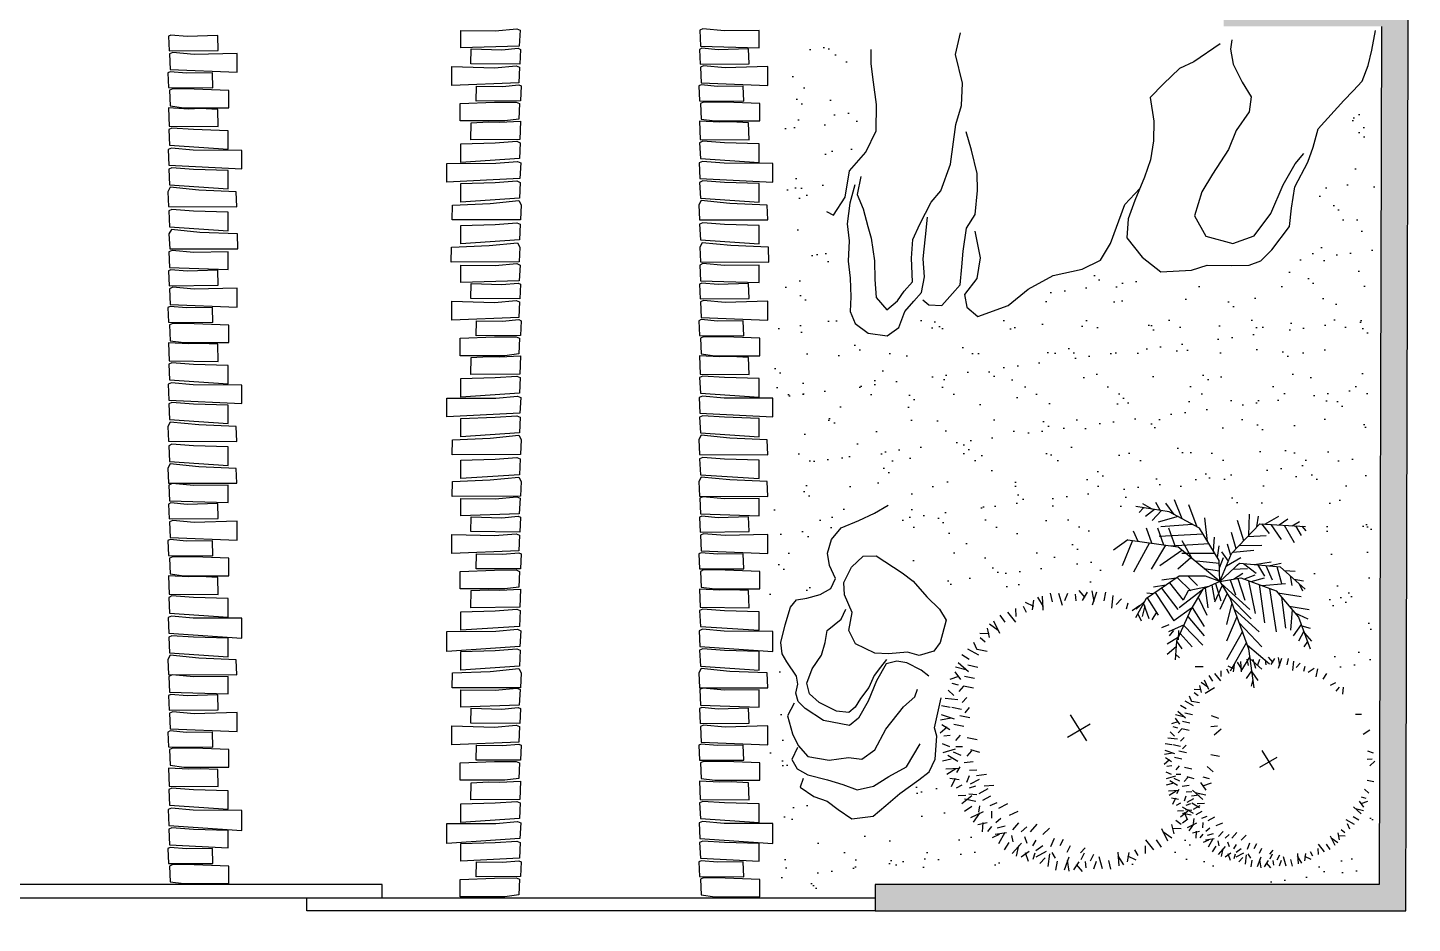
# Model space of a CAD drawing. Extents: x 2414.5 to 2499.6, y 2435.1 to 2467.4.
# Drawn here: x 2441.75 to 2449.57, y 2448.1 to 2453.17 of the extents above; entities that cross this region are included whole.
import ezdxf

# ---------------------------------------------------------------- set-up
doc = ezdxf.new("R2010")
doc.units = 0
doc.header["$LTSCALE"] = 4
doc.header["$MEASUREMENT"] = 0
for name, color, linetype in [('calidad', 251, 'CONTINUOUS'), ('Muros', 2, 'CONTINUOUS'), ('Pisos', 8, 'CONTINUOUS'), ('TREE', 7, 'CONTINUOUS')]:
    doc.layers.add(name, color=color, linetype=linetype)
pattern_1 = [(37.5, (0, 0), (-0.009449004, 0.289023565), [0, -0.228, 0, -0.255, 0, -0.24375]), (7.5, (0, 0), (0.265466506, 0.42332191), [0, -0.123, 0, -0.2055, 0, -0.07875]), (327.5, (-0.1845, 0), (0.46712128, 0.000848858), [0, -0.075, 0, -0.27, 0, -0.3525]), (317.5, (-0.1845, 0), (0.45091899, 0.131651335), [0, -0.0375, 0, -0.177, 0, -0.2025])]

# ---------------------------------------------------------------- blocks, each defined once
blk = doc.blocks.new('ARBOL-4')
at = {"layer": 'TREE', "color": 7, "linetype": 'ByBlock'}
for p, q in [((-0.0726, 0.4412), (-0.0693, 0.4898)), ((-0.0362, 0.4662), (-0.0391, 0.4974)), ((-0.0036, 0.4478), (-0.0103, 0.4922)), ((0.0077, 0.4648), (0.0209, 0.4893)), ((0.0604, 0.4928), (0.0789, 0.4658)), ((-0.2117, 0.4159), (-0.2262, 0.4437)), ((-0.1745, 0.4114), (-0.1976, 0.4499)), ((-0.1705, 0.4314), (-0.1677, 0.4592)), ((-0.132, 0.4408), (-0.1404, 0.4623)), ((-0.1326, 0.4775), (-0.1052, 0.4596)), ((-0.1019, 0.4799), (-0.1118, 0.4473)), ((-0.0872, 0.4889), (-0.0712, 0.4539)), ((0.0469, 0.4586), (0.0473, 0.4818)), ((0.0897, 0.4833), (0.068, 0.457)), ((0.1019, 0.4363), (0.1236, 0.48)), ((0.1066, 0.486), (0.1081, 0.4475)), ((0.1451, 0.4455), (0.1544, 0.4754)), ((0.1681, 0.416), (0.179, 0.4595)), ((0.1851, 0.4274), (0.2067, 0.445)), ((-0.2775, 0.4035), (-0.2742, 0.3696)), ((-0.2674, 0.4174), (-0.2392, 0.3912)), ((-0.2357, 0.3789), (-0.2512, 0.4251)), ((0.1804, 0.4007), (0.2025, 0.4149)), ((0.2071, 0.3807), (0.2292, 0.3949)), ((0.219, 0.4067), (0.2282, 0.4279)), ((0.2679, 0.4131), (0.2379, 0.3971)), ((0.2446, 0.4331), (0.2512, 0.4011)), ((0.2612, 0.365), (0.298, 0.3971)), ((0.2846, 0.4091), (0.2713, 0.373)), ((-0.3224, 0.3324), (-0.3304, 0.3591)), ((-0.2904, 0.3558), (-0.3064, 0.3725)), ((-0.305, 0.3896), (-0.2728, 0.3835)), ((0.1945, 0.365), (0.2178, 0.373)), ((0.2372, 0.3326), (0.2593, 0.3468)), ((0.3046, 0.357), (0.3247, 0.381)), ((0.3053, 0.321), (0.3049, 0.3444)), ((0.3147, 0.3209), (0.3414, 0.357)), ((-0.3545, 0.3024), (-0.3785, 0.3224)), ((0.2472, 0.3005), (0.2693, 0.3148)), ((0.2733, 0.2816), (0.2987, 0.3016)), ((0.321, 0.3081), (0.3622, 0.3074)), ((0.3347, 0.3249), (0.3614, 0.3329)), ((0.3581, 0.2929), (0.3748, 0.3089)), ((0.3918, 0.3075), (0.3857, 0.2753)), ((-0.4306, 0.2423), (-0.3986, 0.249)), ((0.2688, 0.2418), (0.3013, 0.25)), ((0.3213, 0.2847), (0.3505, 0.2872)), ((0.3321, 0.2554), (0.3526, 0.2667)), ((0.3602, 0.2238), (0.3649, 0.248)), ((0.4057, 0.28), (0.3718, 0.2767)), ((0.3812, 0.2382), (0.4274, 0.2537)), ((0.4196, 0.2699), (0.3935, 0.2417)), ((-0.4249, 0.1828), (-0.4425, 0.2045)), ((-0.4042, 0.2167), (-0.4254, 0.226)), ((0.3003, 0.2082), (0.3345, 0.2193)), ((0.3365, 0.1984), (0.3621, 0.2042)), ((0.398, 0.1978), (0.4056, 0.2198)), ((0.4137, 0.177), (0.4521, 0.2001)), ((0.4182, 0.2141), (0.4459, 0.2287)), ((0.3545, 0.1717), (0.3852, 0.1818)), ((0.4007, 0.1582), (0.429, 0.1505)), ((0.4083, 0.1803), (0.4469, 0.1655)), ((0.4337, 0.173), (0.4614, 0.1702)), ((-0.4835, 0.1044), (-0.445, 0.1058)), ((0.3367, 0.1358), (0.37, 0.1324)), ((0.4008, 0.1269), (0.4239, 0.1306)), ((0.4164, 0.0876), (0.4291, 0.1088)), ((0.443, 0.1345), (0.4646, 0.1429)), ((0.4822, 0.1044), (0.4496, 0.1143)), ((0.4798, 0.1351), (0.4619, 0.1077)), ((0.3548, 0.0935), (0.3907, 0.0922)), ((0.3854, 0.0719), (0.4115, 0.0686)), ((0.443, 0.0502), (0.4577, 0.0684)), ((0.4434, 0.0751), (0.4921, 0.0718)), ((0.4911, 0.0897), (0.4562, 0.0737)), ((-0.4623, 0.0054), (-0.4868, 0.0186)), ((0.0008, 0.0405), (0.0042, -0.0677)), ((0.3642, 0.013), (0.3944, -0.0016)), ((0.3882, 0.0133), (0.4241, 0.0121)), ((0.3932, 0.0406), (0.4256, 0.0396)), ((0.432, 0.0121), (0.4559, -0.0048)), ((0.4467, 0.0303), (0.4779, 0.0032)), ((0.45, 0.0061), (0.4944, 0.0128)), ((0.4685, 0.0387), (0.4996, 0.0416)), ((-0.0392, -0.0036), (0.0542, -0.0036)), ((0.3667, -0.033), (0.4, -0.0464)), ((0.3982, -0.0307), (0.4341, -0.032)), ((0.4214, -0.0173), (0.4444, -0.0218)), ((0.4226, -0.0595), (0.4418, -0.044)), ((0.4609, -0.0444), (0.484, -0.0449)), ((0.467, -0.0052), (0.4916, -0.0184)), ((0.3848, -0.0958), (0.4148, -0.1078)), ((0.3881, -0.0637), (0.4115, -0.0757)), ((0.4349, -0.1038), (0.4549, -0.0918)), ((0.4855, -0.0872), (0.4592, -0.0656)), ((0.4951, -0.0579), (0.468, -0.0764)), ((-0.475, -0.1348), (-0.4571, -0.1074)), ((-0.4383, -0.1342), (-0.4598, -0.1427)), ((0.3481, -0.1118), (0.3714, -0.1358)), ((0.3714, -0.1318), (0.3948, -0.1238)), ((0.4115, -0.1358), (0.4282, -0.1599)), ((0.4315, -0.1238), (0.4516, -0.1599)), ((0.4385, -0.0994), (0.4822, -0.1211)), ((0.4478, -0.1426), (0.4776, -0.1519)), ((0.4882, -0.1041), (0.4498, -0.1056)), ((-0.4289, -0.1728), (-0.4567, -0.17)), ((0.3347, -0.1559), (0.3614, -0.1799)), ((0.3781, -0.2), (0.4015, -0.1919)), ((0.3915, -0.1599), (0.4115, -0.1719)), ((0.4183, -0.1656), (0.4618, -0.1765)), ((0.4296, -0.1826), (0.4473, -0.2042)), ((-0.4135, -0.2139), (-0.4412, -0.2285)), ((-0.4149, -0.2697), (-0.3887, -0.2415)), ((0.318, -0.236), (0.3447, -0.2601)), ((0.3514, -0.22), (0.3781, -0.244)), ((0.4153, -0.2654), (0.3993, -0.2354)), ((0.4354, -0.2421), (0.4033, -0.2487)), ((0.409, -0.2165), (0.4302, -0.2258)), ((-0.401, -0.2798), (-0.3671, -0.2765)), ((-0.3533, -0.2926), (-0.37, -0.3087)), ((0.3013, -0.2681), (0.3247, -0.2601)), ((0.328, -0.2761), (0.3547, -0.3001)), ((0.3673, -0.2587), (0.3993, -0.2955)), ((0.4113, -0.2821), (0.3753, -0.2688)), ((-0.3299, -0.3247), (-0.3567, -0.3327)), ((-0.3099, -0.3207), (-0.3366, -0.3567)), ((0.2546, -0.3202), (0.2813, -0.3442)), ((0.2813, -0.3442), (0.3046, -0.3362)), ((0.2913, -0.3041), (0.3147, -0.2961)), ((0.3232, -0.3122), (0.3592, -0.3389)), ((0.3272, -0.3322), (0.3352, -0.3589)), ((0.3592, -0.3022), (0.3833, -0.3222)), ((-0.2999, -0.3567), (-0.3199, -0.3808)), ((-0.2565, -0.3648), (-0.2932, -0.3968)), ((-0.2799, -0.4088), (-0.2665, -0.3728)), ((0.2045, -0.3763), (0.2312, -0.4003)), ((0.2345, -0.3482), (0.2612, -0.3722)), ((0.2404, -0.3787), (0.256, -0.4249)), ((0.2722, -0.4171), (0.244, -0.391)), ((0.3097, -0.3893), (0.2776, -0.3832)), ((0.2823, -0.4032), (0.279, -0.3694)), ((0.2951, -0.3556), (0.3112, -0.3723)), ((-0.2632, -0.4128), (-0.2331, -0.3968)), ((-0.2398, -0.4329), (-0.2465, -0.4008)), ((-0.2142, -0.4065), (-0.2235, -0.4277)), ((-0.1803, -0.4271), (-0.202, -0.4448)), ((-0.1634, -0.4158), (-0.1742, -0.4593)), ((-0.0972, -0.4361), (-0.1188, -0.4797)), ((0.1477, -0.4083), (0.1744, -0.4323)), ((0.1753, -0.4312), (0.1725, -0.4589)), ((0.1793, -0.4112), (0.2024, -0.4496)), ((0.2164, -0.4157), (0.2309, -0.4434)), ((-0.1403, -0.4453), (-0.1496, -0.4751)), ((-0.1019, -0.4857), (-0.1033, -0.4473)), ((-0.0849, -0.483), (-0.0633, -0.4567)), ((-0.0557, -0.4926), (-0.0741, -0.4655)), ((-0.0421, -0.4584), (-0.0426, -0.4815)), ((-0.0029, -0.4645), (-0.0162, -0.4891)), ((0.0084, -0.4475), (0.015, -0.4919)), ((0.041, -0.466), (0.0438, -0.4971)), ((0.0773, -0.4409), (0.074, -0.4896)), ((0.092, -0.4886), (0.0759, -0.4537)), ((0.1066, -0.4797), (0.1165, -0.4471)), ((0.1373, -0.4773), (0.1099, -0.4594)), ((0.1367, -0.4405), (0.1452, -0.4621))]:
    blk.add_line(p, q, dxfattribs=at)
blk = doc.blocks.new('ARBOL-8')
at = {"layer": 'TREE', "color": 7}
for points in [[(-0.2982, 0.3739), (-0.4871, 0.4035)], [(-0.4434, 0.3966), (-0.4692, 0.3693)], [(-0.3944, 0.389), (-0.4473, 0.4192)], [(-0.3504, 0.3822), (-0.3735, 0.4267)], [(-0.2709, 0.359), (-0.3188, 0.4226)], [(-0.2265, 0.3344), (-0.2686, 0.4406)], [(-0.1408, 0.2871), (-0.1876, 0.4118)], [(-0.3828, 0.3871), (-0.4324, 0.3465)], [(-0.3417, 0.3809), (-0.3954, 0.3237)], [(-0.2491, 0.347), (-0.3614, 0.3156)], [(-0.1283, 0.2801), (-0.2982, 0.3739)], [(-0.0822, 0.2057), (-0.0974, 0.3393)], [(0.1221, 0.2092), (0.0869, 0.3241)], [(0.1505, 0.2393), (0.1554, 0.3606)], [(0.1971, 0.2886), (0.205, 0.3484)], [(0.2413, 0.304), (0.3206, 0.3484)], [(0.3228, 0.2992), (0.3721, 0.333)], [(0.3956, 0.2948), (0.4384, 0.3178)], [(-0.4746, 0.206), (-0.5014, 0.2635)], [(-0.3961, 0.1951), (-0.4262, 0.2812)], [(-0.3301, 0.1856), (-0.3636, 0.2812)], [(-0.1072, 0.246), (-0.3555, 0.2336)], [(-0.1689, 0.3024), (-0.3452, 0.2886)], [(-0.2641, 0.1762), (-0.3012, 0.2812)], [(-0.0159, 0.0987), (-0.1283, 0.2801)], [(0.0796, 0.1643), (0.0525, 0.2569)], [(0.0541, 0.1369), (0.2134, 0.3057)], [(0.1451, 0.2333), (0.2499, 0.2385)], [(0.2134, 0.3057), (0.4707, 0.2905)], [(0.2218, 0.3051), (0.267, 0.2507)], [(0.2757, 0.3019), (0.3334, 0.2174)], [(0.3507, 0.2975), (0.4065, 0.1989)], [(0.4149, 0.2937), (0.4471, 0.2385)], [(0.4514, 0.2916), (0.4728, 0.2661)], [(-0.5327, 0.2145), (-0.6143, 0.1564)], [(-0.5066, 0.2106), (-0.5641, 0.0676)], [(-0.5327, 0.2145), (-0.251, 0.1744)], [(-0.411, 0.1972), (-0.5014, 0.0317)], [(-0.3201, 0.1841), (-0.4013, 0.0497)], [(-0.0738, 0.1924), (-0.2905, 0.1789)], [(-0.0128, -0.0215), (-0.251, 0.1744)], [(-0.167, 0.1053), (-0.2258, 0.21)], [(-0.0484, 0.1527), (-0.0427, 0.2296)], [(-0.026, 0.115), (-0.0157, 0.1813)], [(0.0495, 0.1263), (0.0308, 0.1895)], [(0.098, 0.1835), (0.2242, 0.1838)], [(-0.2279, 0.1552), (-0.3511, 0.0676)], [(-0.1765, 0.1132), (-0.251, 0.0497)], [(-0.0403, 0.1382), (-0.2284, 0.1385)], [(-0.0155, 0.0814), (-0.1444, 0.0952)], [(-0.0128, -0.0215), (-0.0159, 0.0987)], [(-0.0148, 0.0565), (0.0075, 0.1147)], [(-0.0128, -0.0215), (0.0541, 0.1369)], [(-0.0128, -0.0215), (0.0983, 0.0838)], [(0.0362, 0.0952), (-0.002, 0.1475)], [(0.0249, 0.0678), (0.1064, 0.1147)], [(0.062, 0.1453), (0.1792, 0.1564)], [(0.086, 0.0721), (0.0983, 0.0838)], [(0.0983, 0.0838), (0.3282, 0.0627)], [(0.121, 0.0818), (0.193, 0.0256)], [(0.1829, 0.076), (0.2772, 0.091)], [(0.2616, 0.0688), (0.3341, 0.0827)], [(-0.2427, 0.01), (-0.4279, -0.1164)], [(-0.2533, 0.0028), (-0.1759, -0.0743)], [(-0.0943, 0.01), (-0.2427, 0.01)], [(-0.1908, 0.01), (-0.1388, -0.0426)], [(-0.0144, 0.0386), (-0.1029, 0.0508)], [(-0.0128, -0.0215), (-0.0943, 0.01)], [(0.0614, 0.0489), (0.1427, 0.0535)], [(0.0641, -0.0079), (0.1166, 0.0256)], [(0.1237, -0.0071), (0.1865, 0.0163)], [(0.1994, 0.0746), (0.2389, 0.0101)], [(0.248, 0.0701), (0.2837, -0.0111)], [(0.31, 0.0643), (0.3355, -0.0322)], [(0.3282, 0.0627), (0.4689, -0.0637)], [(0.3523, 0.0411), (0.4133, 0.038)], [(0.3854, 0.0114), (0.3948, -0.0426)], [(-0.3188, -0.0419), (-0.3876, -0.0523)], [(-0.3426, -0.0583), (-0.2501, -0.1796)], [(-0.26, -0.0017), (-0.3402, -0.0138)], [(-0.2974, -0.0273), (-0.2204, -0.127)], [(-0.1125, -0.0696), (-0.2427, -0.1692)], [(-0.1908, -0.0743), (-0.2204, -0.127)], [(-0.0758, -0.0491), (-0.1908, -0.0743)], [(-0.1093, -0.0637), (-0.1759, -0.1796)], [(-0.0128, -0.0215), (-0.1093, -0.0637)], [(-0.0952, -0.0575), (-0.0796, -0.1692)], [(-0.0576, -0.0412), (-0.0425, -0.127)], [(0.0012, -0.0442), (-0.0425, -0.1375)], [(-0.0367, -0.032), (-0.0078, -0.1295)], [(-0.0128, -0.0215), (0.1057, -0.0005)], [(-0.0128, -0.0215), (0.0464, -0.1164)], [(-0.0058, -0.0329), (0.1577, -0.1796)], [(0.0464, -0.0111), (0.0761, -0.0953)], [(0.0886, -0.0035), (0.128, -0.127)], [(0.1057, -0.0005), (0.3058, -0.0743)], [(0.1492, -0.0165), (0.1872, -0.2007)], [(0.1651, -0.0215), (0.2392, -0.0005)], [(0.209, -0.0385), (0.2392, -0.2534)], [(0.2237, -0.044), (0.3577, -0.0322)], [(0.2682, -0.0604), (0.3058, -0.3061)], [(0.3058, -0.0743), (0.4318, -0.2219)], [(0.4072, -0.0082), (0.4592, -0.0178)], [(0.4347, -0.0331), (0.4542, -0.0743)], [(-0.4286, -0.1169), (-0.4889, -0.2253)], [(-0.4394, -0.136), (-0.4857, -0.1773)], [(-0.4445, -0.1452), (-0.4146, -0.2302)], [(-0.3894, -0.0901), (-0.4249, -0.086)], [(-0.4229, -0.1128), (-0.3613, -0.2113)], [(-0.3782, -0.0824), (-0.2724, -0.243)], [(-0.135, -0.1087), (-0.087, -0.2113)], [(0.0295, -0.0894), (-0.0128, -0.1796)], [(0.0556, -0.1414), (0.0241, -0.264)], [(0.0387, -0.104), (0.1651, -0.2323)], [(0.0464, -0.1164), (0.1501, -0.401)], [(0.3152, -0.0851), (0.4468, -0.106)], [(0.3359, -0.1096), (0.3577, -0.2851)], [(-0.4765, -0.2028), (-0.4576, -0.243)], [(-0.1725, -0.1719), (-0.2724, -0.243)], [(-0.1759, -0.1796), (-0.2574, -0.3589)], [(-0.1935, -0.2185), (-0.1019, -0.3272)], [(-0.1692, -0.1681), (-0.1019, -0.2745)], [(0.0842, -0.2201), (0.0241, -0.3589)], [(0.0682, -0.1762), (0.2095, -0.3061)], [(0.3787, -0.1596), (0.4913, -0.1796)], [(0.3957, -0.1792), (0.3874, -0.2955)], [(0.4117, -0.1981), (0.4837, -0.2323)], [(0.4318, -0.2219), (0.4986, -0.401)], [(-0.2148, -0.2647), (-0.3019, -0.3061)], [(-0.2171, -0.2703), (-0.1093, -0.38)], [(0.1147, -0.3034), (0.0241, -0.4642)], [(0.0967, -0.2545), (0.2243, -0.3904)], [(0.4473, -0.2631), (0.4021, -0.3272)], [(0.4617, -0.3022), (0.4318, -0.3589)], [(0.4504, -0.2714), (0.4986, -0.2851)], [(-0.2466, -0.3351), (-0.3098, -0.3744)], [(-0.2598, -0.3902), (-0.3095, -0.4325)], [(-0.2574, -0.3589), (-0.265, -0.4642)], [(-0.2574, -0.3589), (-0.2279, -0.401)], [(-0.2373, -0.3144), (-0.1685, -0.3904)], [(0.1373, -0.3657), (0.0464, -0.5274)], [(0.1427, -0.38), (0.2688, -0.4853)], [(0.4832, -0.3596), (0.4616, -0.3904)], [(0.4659, -0.3132), (0.506, -0.3589)], [(-0.2627, -0.432), (-0.2407, -0.4514)], [(0.1562, -0.4455), (0.1057, -0.5274)], [(0.1501, -0.401), (0.1798, -0.6223)], [(0.1579, -0.4579), (0.2243, -0.5169)], [(0.1669, -0.5249), (0.1354, -0.5697)], [(0.1676, -0.5312), (0.2021, -0.5801)], [(0.1735, -0.5753), (0.1651, -0.6118)]]:
    blk.add_lwpolyline(points, dxfattribs=at)

msp = doc.modelspace()

# ---------------------------------------------------------------- hatches: boundary and pattern name
at = {"layer": 'calidad'}
msp.add_hatch(color=256, dxfattribs=at).paths.add_polyline_path([(2436.6109, 2457.6272), (2438.6907, 2458.5723), (2445.6331, 2459.9148), (2447.4609, 2459.9605), (2447.4609, 2458.2497), (2446.4609, 2458.2497), (2446.4609, 2457.0747), (2446.6109, 2457.0747), (2446.6109, 2458.0997), (2448.3859, 2458.0997), (2448.3859, 2457.1747), (2448.5359, 2457.1747), (2448.5359, 2458.2497), (2447.6109, 2458.2497), (2447.6109, 2459.9642), (2449.4151, 2460.0093), (2449.3969, 2453.3247), (2448.5039, 2453.3247), (2448.5039, 2453.1747), (2449.3965, 2453.1747), (2449.3834, 2448.3247), (2446.5357, 2448.3246), (2446.5357, 2448.1746), (2449.5329, 2448.1747), (2449.5655, 2460.1632), (2445.6169, 2460.0644), (2438.6448, 2458.7162), (2433.4609, 2456.3604), (2433.4609, 2456.0397), (2433.6109, 2456.0397), (2433.6109, 2456.2638), (2436.4609, 2457.559), (2436.4609, 2453.1747), (2438.5359, 2453.1747), (2438.5359, 2453.5747), (2436.6109, 2453.5747)])
at = {"layer": 'TREE'}
h = msp.add_hatch(dxfattribs=at)
h.set_pattern_fill('AR-SAND', color=256, scale=0.15, style=0)
h.set_pattern_definition(pattern_1)
h.paths.add_polyline_path([(2449.3407, 2452.787), (2449.2164, 2452.7383), (2449.1677, 2452.6519), (2449.1245, 2452.5817), (2449.0704, 2452.4844), (2449.0542, 2452.3547), (2449.038, 2452.2034), (2448.9839, 2452.0035), (2448.9191, 2451.8792), (2448.811, 2451.8144), (2448.7083, 2451.7711), (2448.492, 2451.7441), (2448.3137, 2451.7387), (2448.2055, 2451.7279), (2448.0542, 2451.7603), (2448.011, 2451.7927), (2447.9461, 2451.8306), (2447.8434, 2451.8414), (2447.8272, 2451.7927), (2447.7515, 2451.7657), (2447.638, 2451.7333), (2447.6164, 2451.7225), (2447.5191, 2451.6955), (2447.4001, 2451.6523), (2447.3515, 2451.5982), (2447.2434, 2451.5442), (2447.1136, 2451.5064), (2447.0434, 2451.555), (2446.9569, 2451.5604), (2446.9191, 2451.5604), (2446.8596, 2451.555), (2446.7677, 2451.528), (2446.7353, 2451.4902), (2446.719, 2451.4685), (2446.692, 2451.4361), (2446.5623, 2451.3875), (2446.3785, 2451.4361), (2446.319, 2451.501), (2446.319, 2451.6577), (2446.3299, 2451.8036), (2446.3082, 2451.8684), (2446.2434, 2451.9819), (2446.2217, 2452.0251), (2446.2163, 2452.0899), (2446.2488, 2452.1764), (2446.292, 2452.2304), (2446.3245, 2452.2845), (2446.3623, 2452.425), (2446.438, 2452.5222), (2446.4542, 2452.5871), (2446.4596, 2452.7005), (2446.4596, 2452.814), (2446.438, 2452.9869), (2446.319, 2453.095), (2446.1407, 2453.1058), (2446.0488, 2453.0896), (2446.0001, 2453.0409), (2445.9839, 2452.868), (2445.9839, 2452.7221), (2445.9785, 2452.5654), (2446.0109, 2452.4412), (2446.0055, 2452.3547), (2445.9677, 2452.2574), (2445.9677, 2452.1602), (2445.9839, 2452.1061), (2445.9839, 2452.0089), (2445.9839, 2451.9494), (2445.9785, 2451.8522), (2445.9731, 2451.7927), (2445.9461, 2451.7225), (2445.9569, 2451.6847), (2445.9839, 2451.528), (2445.9839, 2451.4793), (2445.9569, 2451.3983), (2445.9569, 2451.247), (2445.9515, 2451.1335), (2446.0272, 2450.966), (2446.0001, 2450.8525), (2446.0001, 2450.7013), (2446.0163, 2450.5986), (2446.0001, 2450.5175), (2445.9785, 2450.4851), (2445.9461, 2450.4257), (2445.9623, 2450.3608), (2445.9839, 2450.2582), (2445.9839, 2450.1717), (2445.9623, 2450.1015), (2445.9569, 2450.042), (2445.9407, 2449.988), (2445.9407, 2449.9664), (2445.9623, 2449.9394), (2446.0109, 2449.961), (2446.0326, 2449.961), (2446.1244, 2449.9664), (2446.1569, 2449.9772), (2446.1839, 2449.9934), (2446.2163, 2450.0204), (2446.2272, 2450.0528), (2446.2272, 2450.1447), (2446.2272, 2450.2474), (2446.2488, 2450.3014), (2446.3028, 2450.3554), (2446.3623, 2450.3824), (2446.4217, 2450.4311), (2446.4542, 2450.4419), (2446.5407, 2450.4905), (2446.638, 2450.4959), (2446.6596, 2450.4905), (2446.6866, 2450.4473), (2446.6866, 2450.3987), (2446.6812, 2450.296), (2446.7028, 2450.2257), (2446.719, 2450.1825), (2446.7515, 2450.1393), (2446.8109, 2450.0745), (2446.8488, 2450.0528), (2446.8812, 2450.0258), (2446.9677, 2449.9988), (2447.0866, 2449.988), (2447.1191, 2449.988), (2447.2164, 2449.9826), (2447.3353, 2449.9934), (2447.4055, 2449.9934), (2447.4326, 2450.0258), (2447.5839, 2450.0258), (2447.665, 2450.0258), (2447.7569, 2450.0258), (2447.8704, 2450.0636), (2447.8704, 2450.0961), (2447.8488, 2450.1501), (2447.8596, 2450.2366), (2447.9082, 2450.35), (2447.9299, 2450.3824), (2447.9623, 2450.4905), (2447.9947, 2450.5067), (2448.0758, 2450.5337), (2448.1461, 2450.5337), (2448.2272, 2450.5337), (2448.3137, 2450.5337), (2448.3623, 2450.5013), (2448.3947, 2450.4851), (2448.4218, 2450.4635), (2448.4866, 2450.4257), (2448.6272, 2450.4203), (2448.692, 2450.4419), (2448.9137, 2450.4473), (2449.0272, 2450.4149), (2449.038, 2450.3554), (2449.0218, 2450.296), (2448.9893, 2450.2257), (2448.9731, 2450.1933), (2449.011, 2450.0312), (2449.0218, 2449.961), (2449.038, 2449.9015), (2449.0488, 2449.8151), (2449.0488, 2449.7448), (2449.0488, 2449.707), (2449.0488, 2449.6368), (2449.0758, 2449.5989), (2449.1353, 2449.5341), (2449.1569, 2449.5071), (2449.1839, 2449.4747), (2449.2596, 2449.4368), (2449.3029, 2449.4152), (2449.3299, 2449.4422), (2449.3569, 2449.5395), (2449.3623, 2449.6152), (2449.3623, 2449.7773), (2449.3407, 2449.9069), (2449.3407, 2450.0312), (2449.3407, 2450.1501), (2449.3407, 2450.2149), (2449.3569, 2450.2474), (2449.3623, 2450.3014), (2449.3353, 2450.4743), (2449.3191, 2450.5824), (2449.3191, 2450.7175), (2449.3353, 2450.8471), (2449.3407, 2450.9066), (2449.3461, 2451.0255), (2449.3461, 2451.1011), (2449.3191, 2451.2578), (2449.3407, 2451.3605), (2449.3515, 2451.5118), (2449.3515, 2451.609), (2449.3515, 2451.6198), (2449.3623, 2451.7819), (2449.3623, 2451.9116), (2449.3515, 2451.9927), (2449.3569, 2452.1116), (2449.3677, 2452.2142), (2449.3407, 2452.4466)])
h = msp.add_hatch(dxfattribs=at)
h.set_pattern_fill('AR-SAND', color=256, scale=0.15, style=0)
h.set_pattern_definition(pattern_1)
h.paths.add_polyline_path([(2446.8776, 2448.922), (2446.8276, 2448.9087), (2446.7541, 2448.8786), (2446.7274, 2448.8186), (2446.6941, 2448.7785), (2446.6306, 2448.7018), (2446.5606, 2448.6818), (2446.4905, 2448.6784), (2446.3403, 2448.6784), (2446.2935, 2448.7085), (2446.2268, 2448.7785), (2446.1567, 2448.7985), (2446.0832, 2448.8152), (2446.0766, 2448.8653), (2446.0699, 2448.9087), (2446.0565, 2448.9787), (2446.0398, 2449.0922), (2446.0332, 2449.219), (2446.0165, 2449.289), (2446.0232, 2449.3591), (2446.0265, 2449.3958), (2446.0332, 2449.4825), (2445.9998, 2449.5426), (2445.9731, 2449.5426), (2445.9698, 2449.4926), (2445.9497, 2449.4091), (2445.9297, 2449.3758), (2445.9164, 2449.3457), (2445.9564, 2449.2223), (2445.9597, 2449.1789), (2445.9497, 2449.0988), (2445.9297, 2449.0688), (2445.9264, 2449.0421), (2445.923, 2448.9887), (2445.923, 2448.882), (2445.9197, 2448.8352), (2445.933, 2448.7185), (2446.0065, 2448.6317), (2445.9998, 2448.5383), (2445.9864, 2448.4716), (2445.9864, 2448.4148), (2445.9864, 2448.3448), (2445.9864, 2448.3247), (2445.9998, 2448.3081), (2446.0699, 2448.2981), (2446.1734, 2448.2981), (2446.2268, 2448.3014), (2446.3035, 2448.3081), (2446.3569, 2448.3147), (2446.4204, 2448.3181), (2446.4704, 2448.3281), (2446.5739, 2448.3648), (2446.654, 2448.3748), (2446.7141, 2448.3681), (2446.8209, 2448.3648), (2447.0679, 2448.3648), (2447.138, 2448.3615), (2447.3817, 2448.3448), (2447.4885, 2448.3548), (2447.4451, 2448.3948), (2447.3383, 2448.4349), (2447.2014, 2448.4849), (2447.108, 2448.5616), (2447.0278, 2448.6484), (2446.9845, 2448.6851), (2446.9244, 2448.7385), (2446.9144, 2448.8152), (2446.9043, 2448.8486), (2446.901, 2448.8619)])
h = msp.add_hatch(dxfattribs=at)
h.set_pattern_fill('AR-SAND', color=256, scale=0.15, style=0)
h.set_pattern_definition(pattern_1)
h.paths.add_polyline_path([(2449.3552, 2448.7451), (2449.3185, 2448.7151), (2449.2851, 2448.6617), (2449.2651, 2448.5916), (2449.2351, 2448.5449), (2449.165, 2448.4915), (2449.1082, 2448.4548), (2449.0181, 2448.4415), (2448.9947, 2448.4415), (2448.938, 2448.4281), (2448.8646, 2448.3981), (2448.7945, 2448.3914), (2448.7444, 2448.3948), (2448.6776, 2448.4014), (2448.6209, 2448.4048), (2448.5308, 2448.4348), (2448.3939, 2448.4982), (2448.2904, 2448.5849), (2448.2571, 2448.5883), (2448.2204, 2448.5649), (2448.1636, 2448.5149), (2448.1135, 2448.4915), (2448.0468, 2448.4715), (2448.0201, 2448.4548), (2447.96, 2448.4281), (2447.9166, 2448.3914), (2447.8198, 2448.3681), (2447.7964, 2448.3514), (2447.8966, 2448.3347), (2447.9734, 2448.3514), (2448.0401, 2448.3514), (2448.1503, 2448.358), (2448.2738, 2448.3614), (2448.4106, 2448.3647), (2448.6042, 2448.3514), (2448.7511, 2448.338), (2448.8278, 2448.338), (2448.948, 2448.3414), (2449.0415, 2448.3414), (2449.1416, 2448.3414), (2449.2684, 2448.3447), (2449.3051, 2448.3447), (2449.3552, 2448.3447), (2449.3586, 2448.3981), (2449.3519, 2448.4581), (2449.3452, 2448.5349)])

# ---------------------------------------------------------------- linework, layer by layer
at = {"layer": 'Muros'}
msp.add_lwpolyline([(2449.3965, 2453.1747), (2449.3834, 2448.3247), (2446.5357, 2448.3246), (2446.5357, 2448.1746), (2449.5329, 2448.1747), (2449.5655, 2460.1632)], dxfattribs=at)
at = {"layer": 'Muros', "color": 7}
for points in [[(2440.5357, 2448.2494), (2443.749, 2448.2493), (2443.749, 2448.3242), (2440.5357, 2448.3244)], [(2446.5357, 2448.1746), (2443.3224, 2448.1745), (2443.3224, 2448.2494), (2446.5357, 2448.2496)]]:
    msp.add_lwpolyline(points, dxfattribs=at)
at = {"layer": 'Pisos', "color": 7}
for points in [[(2444.1928, 2453.0535), (2444.1928, 2453.1525), (2444.3876, 2453.1499), (2444.5101, 2453.1611), (2444.5282, 2453.1531), (2444.5239, 2453.0641)], [(2445.8792, 2453.0535), (2445.8792, 2453.1525), (2445.6844, 2453.1499), (2445.562, 2453.1611), (2445.5438, 2453.1531), (2445.5481, 2453.0641)], [(2442.8225, 2453.039), (2442.8197, 2453.1235), (2442.6465, 2453.1178), (2442.5547, 2453.1261), (2442.5411, 2453.1201), (2442.5452, 2453.0363)], [(2442.9287, 2452.9158), (2442.9287, 2453.0228), (2442.6875, 2453.0164), (2442.5651, 2453.0275), (2442.5469, 2453.0195), (2442.5512, 2452.9306)], [(2444.2493, 2452.9642), (2444.252, 2453.0488), (2444.4252, 2453.043), (2444.517, 2453.0514), (2444.5306, 2453.0454), (2444.5266, 2452.9616)], [(2445.8227, 2452.9642), (2445.82, 2453.0488), (2445.6468, 2453.043), (2445.555, 2453.0514), (2445.5414, 2453.0454), (2445.5455, 2452.9616)], [(2442.792, 2452.8282), (2442.7893, 2452.9128), (2442.6432, 2452.9109), (2442.5513, 2452.9192), (2442.5377, 2452.9132), (2442.5418, 2452.8294)], [(2444.143, 2452.841), (2444.143, 2452.948), (2444.3842, 2452.9416), (2444.5067, 2452.9528), (2444.5248, 2452.9448), (2444.5205, 2452.8558)], [(2445.929, 2452.841), (2445.929, 2452.948), (2445.6878, 2452.9416), (2445.5654, 2452.9528), (2445.5472, 2452.9448), (2445.5515, 2452.8558)], [(2444.2797, 2452.7534), (2444.2825, 2452.838), (2444.4286, 2452.8361), (2444.5204, 2452.8445), (2444.534, 2452.8385), (2444.5299, 2452.7547)], [(2445.7923, 2452.7534), (2445.7896, 2452.838), (2445.6435, 2452.8361), (2445.5516, 2452.8445), (2445.538, 2452.8385), (2445.5421, 2452.7547)], [(2442.8823, 2452.7152), (2442.8823, 2452.8137), (2442.6875, 2452.8212), (2442.5651, 2452.8223), (2442.5469, 2452.8143), (2442.5512, 2452.7254), (2442.629, 2452.7152)], [(2442.8225, 2452.6087), (2442.8197, 2452.7055), (2442.7214, 2452.7103), (2442.6571, 2452.7081), (2442.5411, 2452.7139), (2442.5452, 2452.6114)], [(2444.1894, 2452.6404), (2444.1894, 2452.739), (2444.3842, 2452.7465), (2444.5067, 2452.7476), (2444.5248, 2452.7396), (2444.5205, 2452.6506), (2444.4427, 2452.6404)], [(2445.8826, 2452.6404), (2445.8826, 2452.739), (2445.6878, 2452.7465), (2445.5654, 2452.7476), (2445.5472, 2452.7396), (2445.5515, 2452.6506), (2445.6293, 2452.6404)], [(2442.8783, 2452.481), (2442.8783, 2452.5856), (2442.6834, 2452.5914), (2442.561, 2452.6004), (2442.5429, 2452.5925), (2442.5471, 2452.5035)], [(2444.2493, 2452.5339), (2444.252, 2452.6307), (2444.3504, 2452.6356), (2444.4146, 2452.6333), (2444.5306, 2452.6391), (2444.5266, 2452.5366)], [(2445.8227, 2452.5339), (2445.82, 2452.6307), (2445.7217, 2452.6356), (2445.6574, 2452.6333), (2445.5414, 2452.6391), (2445.5455, 2452.5366)], [(2444.1935, 2452.4063), (2444.1935, 2452.5108), (2444.3883, 2452.5167), (2444.5107, 2452.5257), (2444.5289, 2452.5177), (2444.5246, 2452.4288)], [(2445.8785, 2452.4063), (2445.8785, 2452.5108), (2445.6837, 2452.5167), (2445.5613, 2452.5257), (2445.5431, 2452.5177), (2445.5474, 2452.4288)], [(2442.9566, 2452.3698), (2442.9566, 2452.4745), (2442.6806, 2452.4758), (2442.5581, 2452.4869), (2442.54, 2452.479), (2442.5443, 2452.39)], [(2442.8783, 2452.2566), (2442.8783, 2452.3612), (2442.6834, 2452.367), (2442.561, 2452.376), (2442.5429, 2452.3681), (2442.5471, 2452.2791)], [(2444.1152, 2452.295), (2444.1152, 2452.3997), (2444.3912, 2452.4011), (2444.5136, 2452.4122), (2444.5318, 2452.4042), (2444.5275, 2452.3153)], [(2445.9569, 2452.295), (2445.9569, 2452.3997), (2445.6809, 2452.4011), (2445.5584, 2452.4122), (2445.5403, 2452.4042), (2445.5446, 2452.3153)], [(2444.1935, 2452.1819), (2444.1935, 2452.2864), (2444.3883, 2452.2923), (2444.5107, 2452.3013), (2444.5289, 2452.2933), (2444.5246, 2452.2044)], [(2445.8785, 2452.1819), (2445.8785, 2452.2864), (2445.6837, 2452.2923), (2445.5613, 2452.3013), (2445.5431, 2452.2933), (2445.5474, 2452.2044)], [(2442.9273, 2452.1557), (2442.9246, 2452.2402), (2442.7127, 2452.2492), (2442.5513, 2452.2654), (2442.5377, 2452.2407), (2442.5418, 2452.1569)], [(2442.8783, 2452.0202), (2442.8783, 2452.1247), (2442.6834, 2452.1306), (2442.561, 2452.1396), (2442.5429, 2452.1316), (2442.5471, 2452.0427)], [(2444.1444, 2452.0809), (2444.1471, 2452.1655), (2444.359, 2452.1745), (2444.5204, 2452.1907), (2444.534, 2452.1659), (2444.53, 2452.0821)], [(2445.9276, 2452.0809), (2445.9249, 2452.1655), (2445.713, 2452.1745), (2445.5516, 2452.1907), (2445.538, 2452.1659), (2445.5421, 2452.0821)], [(2444.1935, 2451.9454), (2444.1935, 2452.05), (2444.3883, 2452.0558), (2444.5107, 2452.0648), (2444.5289, 2452.0569), (2444.5246, 2451.9679)], [(2445.8785, 2451.9454), (2445.8785, 2452.05), (2445.6837, 2452.0558), (2445.5613, 2452.0648), (2445.5431, 2452.0569), (2445.5474, 2451.9679)], [(2442.9337, 2451.9171), (2442.931, 2452.0017), (2442.7191, 2452.0106), (2442.5577, 2452.0269), (2442.5441, 2452.0021), (2442.5482, 2451.9183)], [(2442.8789, 2451.8013), (2442.8789, 2451.9002), (2442.6841, 2451.8977), (2442.5617, 2451.9088), (2442.5435, 2451.9008), (2442.5478, 2451.8119)], [(2444.138, 2451.8423), (2444.1407, 2451.9269), (2444.3527, 2451.9359), (2444.514, 2451.9521), (2444.5276, 2451.9274), (2444.5236, 2451.8436)], [(2445.934, 2451.8423), (2445.9313, 2451.9269), (2445.7194, 2451.9359), (2445.558, 2451.9521), (2445.5444, 2451.9274), (2445.5485, 2451.8436)], [(2444.1928, 2451.7265), (2444.1928, 2451.8255), (2444.3876, 2451.8229), (2444.5101, 2451.8341), (2444.5282, 2451.8261), (2444.5239, 2451.7371)], [(2445.8792, 2451.7265), (2445.8792, 2451.8255), (2445.6844, 2451.8229), (2445.562, 2451.8341), (2445.5438, 2451.8261), (2445.5481, 2451.7371)], [(2442.8225, 2451.712), (2442.8197, 2451.7965), (2442.6465, 2451.7908), (2442.5547, 2451.7991), (2442.5411, 2451.7931), (2442.5452, 2451.7093)], [(2442.9287, 2451.5888), (2442.9287, 2451.6958), (2442.6875, 2451.6894), (2442.5651, 2451.7005), (2442.5469, 2451.6925), (2442.5512, 2451.6036)], [(2444.2493, 2451.6372), (2444.252, 2451.7218), (2444.4252, 2451.716), (2444.517, 2451.7244), (2444.5306, 2451.7184), (2444.5266, 2451.6346)], [(2445.8227, 2451.6372), (2445.82, 2451.7218), (2445.6468, 2451.716), (2445.555, 2451.7244), (2445.5414, 2451.7184), (2445.5455, 2451.6346)], [(2442.792, 2451.5012), (2442.7893, 2451.5858), (2442.6432, 2451.5839), (2442.5513, 2451.5922), (2442.5377, 2451.5862), (2442.5418, 2451.5024)], [(2444.143, 2451.514), (2444.143, 2451.621), (2444.3842, 2451.6146), (2444.5067, 2451.6258), (2444.5248, 2451.6178), (2444.5205, 2451.5288)], [(2445.929, 2451.514), (2445.929, 2451.621), (2445.6878, 2451.6146), (2445.5654, 2451.6258), (2445.5472, 2451.6178), (2445.5515, 2451.5288)], [(2444.2797, 2451.4265), (2444.2825, 2451.511), (2444.4286, 2451.5091), (2444.5204, 2451.5175), (2444.534, 2451.5115), (2444.5299, 2451.4277)], [(2445.7923, 2451.4265), (2445.7896, 2451.511), (2445.6435, 2451.5091), (2445.5516, 2451.5175), (2445.538, 2451.5115), (2445.5421, 2451.4277)], [(2442.8823, 2451.3882), (2442.8823, 2451.4867), (2442.6875, 2451.4943), (2442.5651, 2451.4953), (2442.5469, 2451.4873), (2442.5512, 2451.3984), (2442.629, 2451.3882)], [(2442.8225, 2451.2817), (2442.8197, 2451.3785), (2442.7214, 2451.3833), (2442.6571, 2451.3811), (2442.5411, 2451.3869), (2442.5452, 2451.2844)], [(2444.1894, 2451.3135), (2444.1894, 2451.412), (2444.3842, 2451.4195), (2444.5067, 2451.4206), (2444.5248, 2451.4126), (2444.5205, 2451.3236), (2444.4427, 2451.3135)], [(2445.8826, 2451.3135), (2445.8826, 2451.412), (2445.6878, 2451.4195), (2445.5654, 2451.4206), (2445.5472, 2451.4126), (2445.5515, 2451.3236), (2445.6293, 2451.3135)], [(2442.8783, 2451.1541), (2442.8783, 2451.2586), (2442.6834, 2451.2644), (2442.561, 2451.2735), (2442.5429, 2451.2655), (2442.5471, 2451.1765)], [(2444.2493, 2451.2069), (2444.252, 2451.3037), (2444.3504, 2451.3086), (2444.4146, 2451.3063), (2444.5306, 2451.3121), (2444.5266, 2451.2096)], [(2445.8227, 2451.2069), (2445.82, 2451.3037), (2445.7217, 2451.3086), (2445.6574, 2451.3063), (2445.5414, 2451.3121), (2445.5455, 2451.2096)], [(2444.1935, 2451.0793), (2444.1935, 2451.1839), (2444.3883, 2451.1897), (2444.5107, 2451.1987), (2444.5289, 2451.1907), (2444.5246, 2451.1018)], [(2445.8785, 2451.0793), (2445.8785, 2451.1839), (2445.6837, 2451.1897), (2445.5613, 2451.1987), (2445.5431, 2451.1907), (2445.5474, 2451.1018)], [(2442.9566, 2451.0428), (2442.9566, 2451.1475), (2442.6806, 2451.1488), (2442.5581, 2451.16), (2442.54, 2451.152), (2442.5443, 2451.063)], [(2442.8783, 2450.9297), (2442.8783, 2451.0342), (2442.6834, 2451.04), (2442.561, 2451.0491), (2442.5429, 2451.0411), (2442.5471, 2450.9521)], [(2444.1152, 2450.968), (2444.1152, 2451.0728), (2444.3912, 2451.0741), (2444.5136, 2451.0852), (2444.5318, 2451.0772), (2444.5275, 2450.9883)], [(2445.9569, 2450.968), (2445.9569, 2451.0728), (2445.6809, 2451.0741), (2445.5584, 2451.0852), (2445.5403, 2451.0772), (2445.5446, 2450.9883)], [(2444.1935, 2450.8549), (2444.1935, 2450.9595), (2444.3883, 2450.9653), (2444.5107, 2450.9743), (2444.5289, 2450.9663), (2444.5246, 2450.8774)], [(2445.8785, 2450.8549), (2445.8785, 2450.9595), (2445.6837, 2450.9653), (2445.5613, 2450.9743), (2445.5431, 2450.9663), (2445.5474, 2450.8774)], [(2442.9273, 2450.8287), (2442.9246, 2450.9133), (2442.7127, 2450.9222), (2442.5513, 2450.9385), (2442.5377, 2450.9137), (2442.5418, 2450.8299)], [(2442.8783, 2450.6932), (2442.8783, 2450.7978), (2442.6834, 2450.8036), (2442.561, 2450.8126), (2442.5429, 2450.8046), (2442.5471, 2450.7157)], [(2444.1444, 2450.7539), (2444.1471, 2450.8385), (2444.359, 2450.8475), (2444.5204, 2450.8637), (2444.534, 2450.839), (2444.53, 2450.7552)], [(2445.9276, 2450.7539), (2445.9249, 2450.8385), (2445.713, 2450.8475), (2445.5516, 2450.8637), (2445.538, 2450.839), (2445.5421, 2450.7552)], [(2444.1935, 2450.6185), (2444.1935, 2450.723), (2444.3883, 2450.7288), (2444.5107, 2450.7379), (2444.5289, 2450.7299), (2444.5246, 2450.6409)], [(2445.8785, 2450.6185), (2445.8785, 2450.723), (2445.6837, 2450.7288), (2445.5613, 2450.7379), (2445.5431, 2450.7299), (2445.5474, 2450.6409)], [(2442.9273, 2450.5922), (2442.9246, 2450.6768), (2442.7127, 2450.6858), (2442.5513, 2450.702), (2442.5377, 2450.6773), (2442.5418, 2450.5935)], [(2442.8789, 2450.483), (2442.8789, 2450.582), (2442.6841, 2450.5795), (2442.5617, 2450.5906), (2442.5435, 2450.5826), (2442.5478, 2450.4936)], [(2444.1444, 2450.5175), (2444.1471, 2450.602), (2444.359, 2450.611), (2444.5204, 2450.6273), (2444.534, 2450.6025), (2444.53, 2450.5187)], [(2445.9276, 2450.5175), (2445.9249, 2450.602), (2445.713, 2450.611), (2445.5516, 2450.6273), (2445.538, 2450.6025), (2445.5421, 2450.5187)], [(2444.1928, 2450.4083), (2444.1928, 2450.5072), (2444.3876, 2450.5047), (2444.5101, 2450.5158), (2444.5282, 2450.5078), (2444.5239, 2450.4189)], [(2445.8792, 2450.4083), (2445.8792, 2450.5072), (2445.6844, 2450.5047), (2445.562, 2450.5158), (2445.5438, 2450.5078), (2445.5481, 2450.4189)], [(2442.8225, 2450.3937), (2442.8197, 2450.4783), (2442.6465, 2450.4725), (2442.5547, 2450.4809), (2442.5411, 2450.4749), (2442.5452, 2450.3911)], [(2442.9287, 2450.2705), (2442.9287, 2450.3775), (2442.6875, 2450.3711), (2442.5651, 2450.3823), (2442.5469, 2450.3743), (2442.5512, 2450.2853)], [(2444.2493, 2450.319), (2444.252, 2450.4035), (2444.4252, 2450.3978), (2444.517, 2450.4061), (2444.5306, 2450.4001), (2444.5266, 2450.3163)], [(2445.8227, 2450.319), (2445.82, 2450.4035), (2445.6468, 2450.3978), (2445.555, 2450.4061), (2445.5414, 2450.4001), (2445.5455, 2450.3163)], [(2442.792, 2450.183), (2442.7893, 2450.2675), (2442.6432, 2450.2656), (2442.5513, 2450.274), (2442.5377, 2450.268), (2442.5418, 2450.1842)], [(2444.143, 2450.1958), (2444.143, 2450.3028), (2444.3842, 2450.2964), (2444.5067, 2450.3075), (2444.5248, 2450.2995), (2444.5205, 2450.2106)], [(2445.929, 2450.1958), (2445.929, 2450.3028), (2445.6878, 2450.2964), (2445.5654, 2450.3075), (2445.5472, 2450.2995), (2445.5515, 2450.2106)], [(2442.8823, 2450.07), (2442.8823, 2450.1685), (2442.6875, 2450.176), (2442.5651, 2450.1771), (2442.5469, 2450.1691), (2442.5512, 2450.0801), (2442.629, 2450.07)], [(2444.2797, 2450.1082), (2444.2825, 2450.1928), (2444.4286, 2450.1909), (2444.5204, 2450.1992), (2444.534, 2450.1932), (2444.5299, 2450.1094)], [(2445.7923, 2450.1082), (2445.7896, 2450.1928), (2445.6435, 2450.1909), (2445.5516, 2450.1992), (2445.538, 2450.1932), (2445.5421, 2450.1094)], [(2444.1894, 2449.9952), (2444.1894, 2450.0937), (2444.3842, 2450.1013), (2444.5067, 2450.1023), (2444.5248, 2450.0943), (2444.5205, 2450.0054), (2444.4427, 2449.9952)], [(2445.8826, 2449.9952), (2445.8826, 2450.0937), (2445.6878, 2450.1013), (2445.5654, 2450.1023), (2445.5472, 2450.0943), (2445.5515, 2450.0054), (2445.6293, 2449.9952)], [(2442.8225, 2449.9635), (2442.8197, 2450.0602), (2442.7214, 2450.0651), (2442.6571, 2450.0628), (2442.5411, 2450.0687), (2442.5452, 2449.9661)], [(2442.8783, 2449.8358), (2442.8783, 2449.9404), (2442.6834, 2449.9462), (2442.561, 2449.9552), (2442.5429, 2449.9472), (2442.5471, 2449.8583)], [(2444.2493, 2449.8887), (2444.252, 2449.9855), (2444.3504, 2449.9903), (2444.4146, 2449.9881), (2444.5306, 2449.9939), (2444.5266, 2449.8914)], [(2445.8227, 2449.8887), (2445.82, 2449.9855), (2445.7217, 2449.9903), (2445.6574, 2449.9881), (2445.5414, 2449.9939), (2445.5455, 2449.8914)], [(2444.1935, 2449.7611), (2444.1935, 2449.8656), (2444.3883, 2449.8714), (2444.5107, 2449.8805), (2444.5289, 2449.8725), (2444.5246, 2449.7835)], [(2445.8785, 2449.7611), (2445.8785, 2449.8656), (2445.6837, 2449.8714), (2445.5613, 2449.8805), (2445.5431, 2449.8725), (2445.5474, 2449.7835)], [(2442.9566, 2449.7164), (2442.9566, 2449.8293), (2442.6806, 2449.8306), (2442.5581, 2449.8417), (2442.54, 2449.8337), (2442.5443, 2449.7448)], [(2442.8783, 2449.6114), (2442.8783, 2449.716), (2442.6834, 2449.7218), (2442.561, 2449.7308), (2442.5429, 2449.7228), (2442.5471, 2449.6339)], [(2444.1152, 2449.6416), (2444.1152, 2449.7545), (2444.3912, 2449.7558), (2444.5136, 2449.767), (2444.5318, 2449.759), (2444.5275, 2449.67)], [(2445.9569, 2449.6416), (2445.9569, 2449.7545), (2445.6809, 2449.7558), (2445.5584, 2449.767), (2445.5403, 2449.759), (2445.5446, 2449.67)], [(2444.1935, 2449.5367), (2444.1935, 2449.6412), (2444.3883, 2449.647), (2444.5107, 2449.6561), (2444.5289, 2449.6481), (2444.5246, 2449.5591)], [(2445.8785, 2449.5367), (2445.8785, 2449.6412), (2445.6837, 2449.647), (2445.5613, 2449.6561), (2445.5431, 2449.6481), (2445.5474, 2449.5591)], [(2442.9273, 2449.5104), (2442.9246, 2449.595), (2442.7127, 2449.604), (2442.5513, 2449.6202), (2442.5377, 2449.5955), (2442.5418, 2449.5117)], [(2442.8789, 2449.4012), (2442.8789, 2449.5002), (2442.6841, 2449.4977), (2442.5617, 2449.5088), (2442.5435, 2449.5008), (2442.5478, 2449.4119)], [(2444.1444, 2449.4357), (2444.1471, 2449.5203), (2444.359, 2449.5292), (2444.5204, 2449.5455), (2444.534, 2449.5207), (2444.53, 2449.4369)], [(2445.9276, 2449.4357), (2445.9249, 2449.5203), (2445.713, 2449.5292), (2445.5516, 2449.5455), (2445.538, 2449.5207), (2445.5421, 2449.4369)], [(2442.8225, 2449.3119), (2442.8197, 2449.3965), (2442.6465, 2449.3907), (2442.5547, 2449.3991), (2442.5411, 2449.3931), (2442.5452, 2449.3093)], [(2444.1928, 2449.3265), (2444.1928, 2449.4254), (2444.3876, 2449.4229), (2444.5101, 2449.434), (2444.5282, 2449.426), (2444.5239, 2449.3371)], [(2445.8792, 2449.3265), (2445.8792, 2449.4254), (2445.6844, 2449.4229), (2445.562, 2449.434), (2445.5438, 2449.426), (2445.5481, 2449.3371)], [(2444.2493, 2449.2372), (2444.252, 2449.3218), (2444.4252, 2449.316), (2444.517, 2449.3243), (2444.5306, 2449.3183), (2444.5266, 2449.2345)], [(2445.8227, 2449.2372), (2445.82, 2449.3218), (2445.6468, 2449.316), (2445.555, 2449.3243), (2445.5414, 2449.3183), (2445.5455, 2449.2345)], [(2442.9287, 2449.1887), (2442.9287, 2449.2958), (2442.6875, 2449.2894), (2442.5651, 2449.3005), (2442.5469, 2449.2925), (2442.5512, 2449.2036)], [(2442.792, 2449.1012), (2442.7893, 2449.1858), (2442.6432, 2449.1839), (2442.5513, 2449.1922), (2442.5377, 2449.1862), (2442.5418, 2449.1024)], [(2444.143, 2449.114), (2444.143, 2449.221), (2444.3842, 2449.2146), (2444.5067, 2449.2257), (2444.5248, 2449.2177), (2444.5205, 2449.1288)], [(2445.929, 2449.114), (2445.929, 2449.221), (2445.6878, 2449.2146), (2445.5654, 2449.2257), (2445.5472, 2449.2177), (2445.5515, 2449.1288)], [(2442.8823, 2448.9882), (2442.8823, 2449.0867), (2442.6875, 2449.0942), (2442.5651, 2449.0953), (2442.5469, 2449.0873), (2442.5512, 2448.9984), (2442.629, 2448.9882)], [(2444.2797, 2449.0264), (2444.2825, 2449.111), (2444.4286, 2449.1091), (2444.5204, 2449.1174), (2444.534, 2449.1115), (2444.5299, 2449.0277)], [(2445.7923, 2449.0264), (2445.7896, 2449.111), (2445.6435, 2449.1091), (2445.5516, 2449.1174), (2445.538, 2449.1115), (2445.5421, 2449.0277)], [(2444.1894, 2448.9134), (2444.1894, 2449.0119), (2444.3842, 2449.0195), (2444.5067, 2449.0205), (2444.5248, 2449.0125), (2444.5205, 2448.9236), (2444.4427, 2448.9134)], [(2445.8826, 2448.9134), (2445.8826, 2449.0119), (2445.6878, 2449.0195), (2445.5654, 2449.0205), (2445.5472, 2449.0125), (2445.5515, 2448.9236), (2445.6293, 2448.9134)], [(2442.8225, 2448.8774), (2442.8197, 2448.9742), (2442.7214, 2448.979), (2442.6571, 2448.9767), (2442.5411, 2448.9826), (2442.5452, 2448.88)], [(2442.8783, 2448.7497), (2442.8783, 2448.8543), (2442.6834, 2448.8601), (2442.561, 2448.8691), (2442.5429, 2448.8612), (2442.5471, 2448.7722)], [(2444.2493, 2448.8026), (2444.252, 2448.8994), (2444.3504, 2448.9043), (2444.4146, 2448.902), (2444.5306, 2448.9078), (2444.5266, 2448.8053)], [(2445.8227, 2448.8026), (2445.82, 2448.8994), (2445.7217, 2448.9043), (2445.6574, 2448.902), (2445.5414, 2448.9078), (2445.5455, 2448.8053)], [(2444.1935, 2448.675), (2444.1935, 2448.7795), (2444.3883, 2448.7853), (2444.5107, 2448.7944), (2444.5289, 2448.7864), (2444.5246, 2448.6975)], [(2445.8785, 2448.675), (2445.8785, 2448.7795), (2445.6837, 2448.7853), (2445.5613, 2448.7944), (2445.5431, 2448.7864), (2445.5474, 2448.6975)], [(2442.9566, 2448.6303), (2442.9566, 2448.7432), (2442.6806, 2448.7445), (2442.5581, 2448.7556), (2442.54, 2448.7477), (2442.5443, 2448.6587)], [(2442.8783, 2448.531), (2442.8783, 2448.6299), (2442.6834, 2448.6357), (2442.561, 2448.6447), (2442.5429, 2448.6368), (2442.5471, 2448.5478)], [(2444.1152, 2448.5555), (2444.1152, 2448.6684), (2444.3912, 2448.6698), (2444.5136, 2448.6809), (2444.5318, 2448.6729), (2444.5275, 2448.584)], [(2445.9569, 2448.5555), (2445.9569, 2448.6684), (2445.6809, 2448.6698), (2445.5584, 2448.6809), (2445.5403, 2448.6729), (2445.5446, 2448.584)], [(2442.792, 2448.4426), (2442.7893, 2448.5271), (2442.6432, 2448.5252), (2442.5513, 2448.5336), (2442.5377, 2448.5276), (2442.5418, 2448.4438)], [(2444.1935, 2448.4562), (2444.1935, 2448.5551), (2444.3883, 2448.5609), (2444.5107, 2448.57), (2444.5289, 2448.562), (2444.5246, 2448.4731)], [(2445.8785, 2448.4562), (2445.8785, 2448.5551), (2445.6837, 2448.5609), (2445.5613, 2448.57), (2445.5431, 2448.562), (2445.5474, 2448.4731)], [(2444.2797, 2448.3678), (2444.2825, 2448.4524), (2444.4286, 2448.4505), (2444.5204, 2448.4588), (2444.534, 2448.4528), (2444.5299, 2448.369)], [(2445.7923, 2448.3678), (2445.7896, 2448.4524), (2445.6435, 2448.4505), (2445.5516, 2448.4588), (2445.538, 2448.4528), (2445.5421, 2448.369)], [(2442.8823, 2448.3296), (2442.8823, 2448.4281), (2442.6875, 2448.4356), (2442.5651, 2448.4367), (2442.5469, 2448.4287), (2442.5512, 2448.3397), (2442.629, 2448.3296)], [(2444.1894, 2448.2548), (2444.1894, 2448.3533), (2444.3842, 2448.3609), (2444.5067, 2448.3619), (2444.5248, 2448.3539), (2444.5205, 2448.265), (2444.4427, 2448.2548)], [(2445.8826, 2448.2548), (2445.8826, 2448.3533), (2445.6878, 2448.3609), (2445.5654, 2448.3619), (2445.5472, 2448.3539), (2445.5515, 2448.265), (2445.6293, 2448.2548)]]:
    msp.add_lwpolyline(points, close=True, dxfattribs=at)
at = {"layer": 'TREE', "linetype": 'Continuous'}
for points in [[(2448.4848, 2453.0762), (2448.3351, 2452.9749), (2448.2555, 2452.9376), (2448.1635, 2452.8509), (2448.0891, 2452.7735), (2448.1096, 2452.64), (2448.1074, 2452.5284), (2448.0916, 2452.421), (2448.0579, 2452.3221), (2448.0024, 2452.1915), (2447.9643, 2452.0881), (2447.9575, 2451.9808), (2448.0445, 2451.871), (2448.1487, 2451.7884), (2448.3226, 2451.7964), (2448.4113, 2451.825), (2448.5497, 2451.8234), (2448.6479, 2451.8254), (2448.7144, 2451.8491), (2448.7756, 2451.9128), (2448.8756, 2452.0443), (2448.887, 2452.1472), (2448.9069, 2452.2681), (2448.98, 2452.4079), (2449.0096, 2452.4933), (2449.0388, 2452.5966), (2449.1829, 2452.7558), (2449.2354, 2452.8104), (2449.2879, 2452.865), (2449.3218, 2452.955), (2449.3425, 2453.0402), (2449.3626, 2453.1522)], [(2446.4541, 2452.3275), (2446.4339, 2452.2247), (2446.4674, 2452.1443), (2446.4931, 2452.0448), (2446.5118, 2451.9771), (2446.5303, 2451.8495), (2446.5334, 2451.7438), (2446.5407, 2451.643), (2446.601, 2451.5738), (2446.6618, 2451.6243), (2446.6994, 2451.6777), (2446.7461, 2451.7318), (2446.741, 2451.865), (2446.7471, 2451.9714), (2446.7869, 2452.0572), (2446.8516, 2452.1817), (2446.9068, 2452.2456), (2446.9602, 2452.397), (2446.9901, 2452.6202), (2447.0236, 2452.7286), (2447.0284, 2452.8533), (2446.9889, 2453.0162), (2447.0169, 2453.138)], [(2448.5513, 2453.0999), (2448.5435, 2453.0462), (2448.5585, 2452.9617), (2448.6096, 2452.8601), (2448.6604, 2452.7763), (2448.6486, 2452.6913), (2448.5748, 2452.5871), (2448.5323, 2452.4791), (2448.4414, 2452.3389), (2448.3808, 2452.2395), (2448.3389, 2452.1047), (2448.4036, 2451.99), (2448.5562, 2451.9485), (2448.6758, 2451.9911), (2448.7715, 2452.118), (2448.8397, 2452.2801), (2448.9088, 2452.3975), (2448.9568, 2452.4566)], [(2446.2602, 2452.1288), (2446.2987, 2452.1071), (2446.3649, 2452.2102), (2446.3908, 2452.3595), (2446.4815, 2452.4644), (2446.5402, 2452.5854), (2446.5418, 2452.7329), (2446.5263, 2452.8607), (2446.5127, 2452.9641), (2446.513, 2453.044)], [(2446.8042, 2451.6301), (2446.8386, 2451.6004), (2446.9125, 2451.5966), (2446.972, 2451.6655), (2447.0145, 2451.7147), (2447.0255, 2451.8168), (2447.0329, 2451.9049), (2447.051, 2452.0352), (2447.1007, 2452.1125), (2447.1139, 2452.247), (2447.1115, 2452.3436), (2447.0789, 2452.4748), (2447.0484, 2452.5784)], [(2446.4208, 2452.279), (2446.3915, 2452.1755), (2446.3769, 2452.0593), (2446.3885, 2451.9634), (2446.383, 2451.8479), (2446.3946, 2451.752), (2446.3977, 2451.6463), (2446.3945, 2451.5632), (2446.4224, 2451.4961), (2446.4955, 2451.4416), (2446.6025, 2451.4265), (2446.6682, 2451.4728), (2446.7031, 2451.5628), (2446.7541, 2451.6218), (2446.7966, 2451.671), (2446.8132, 2451.7598), (2446.8058, 2451.8605), (2446.811, 2451.9162), (2446.8197, 2451.9859), (2446.8301, 2452.0972)], [(2447.0986, 2452.0171), (2447.1274, 2451.8671), (2447.1091, 2451.7495), (2447.0396, 2451.6593), (2447.0537, 2451.5888), (2447.1157, 2451.5352), (2447.2857, 2451.5969), (2447.3997, 2451.6903), (2447.5417, 2451.7678), (2447.7048, 2451.8022), (2447.8083, 2451.8545), (2447.8642, 2451.9481), (2447.9465, 2452.169), (2448.0311, 2452.259)], [(2446.8382, 2449.5023), (2446.7958, 2449.536), (2446.714, 2449.5781), (2446.6565, 2449.587), (2446.5965, 2449.5725), (2446.5432, 2449.4765), (2446.4947, 2449.3605), (2446.4413, 2449.2645), (2446.3895, 2449.2226), (2446.2424, 2449.2521), (2446.1397, 2449.3201), (2446.0993, 2449.3592), (2446.0863, 2449.4066), (2446.0986, 2449.4568), (2446.0909, 2449.5022), (2446.0355, 2449.5832), (2446.0098, 2449.6291), (2446.0026, 2449.6925), (2446.0272, 2449.793), (2446.0571, 2449.8914), (2446.0909, 2449.9338), (2446.1489, 2449.943), (2446.2235, 2449.9643), (2446.2841, 2449.9969), (2446.311, 2450.0539), (2446.277, 2450.1271), (2446.2665, 2450.1979), (2446.2886, 2450.2749), (2446.3429, 2450.3402), (2446.4434, 2450.3824), (2446.5312, 2450.4232), (2446.6083, 2450.468)], [(2446.599, 2449.5959), (2446.5653, 2449.5535), (2446.5296, 2449.5058), (2446.4987, 2449.438), (2446.4518, 2449.3761), (2446.4215, 2449.3265), (2446.3863, 2449.2968), (2446.3161, 2449.3042), (2446.2182, 2449.3522), (2446.1638, 2449.4025), (2446.1493, 2449.4625), (2446.1787, 2449.543), (2446.2315, 2449.6209), (2446.2517, 2449.6926), (2446.2645, 2449.7608), (2446.3422, 2449.8236), (2446.3691, 2449.8806)], [(2446.0774, 2449.349), (2446.0392, 2449.2779), (2446.0687, 2449.1759), (2446.0992, 2449.11), (2446.1552, 2449.047), (2446.2755, 2449.0272), (2446.3843, 2449.0422), (2446.4598, 2449.0328), (2446.5335, 2449.0848), (2446.5947, 2449.2023), (2446.6959, 2449.3294), (2446.7589, 2449.3854), (2446.7746, 2449.4282)], [(2446.1281, 2448.9231), (2446.1104, 2448.8749), (2446.1883, 2448.822), (2446.2633, 2448.7946), (2446.3251, 2448.7477), (2446.403, 2448.6948), (2446.5244, 2448.7112), (2446.5947, 2448.7706), (2446.6743, 2448.8387), (2446.7813, 2448.9151), (2446.8404, 2448.9604), (2446.8732, 2449.0335), (2446.8842, 2449.1632), (2446.8711, 2449.2105), (2446.9086, 2449.3792)], [(2446.0953, 2449.0993), (2446.0645, 2449.0315), (2446.0936, 2448.9783), (2446.1539, 2448.944), (2446.265, 2448.9156), (2446.3527, 2448.8895), (2446.4331, 2448.8601), (2446.5258, 2448.8809), (2446.6122, 2448.9344), (2446.7112, 2448.9894), (2446.789, 2449.119)]]:
    msp.add_lwpolyline(points, dxfattribs=at)
msp.add_lwpolyline([(2446.9015, 2449.6919), (2446.8658, 2449.6442), (2446.7838, 2449.6194), (2446.7176, 2449.6376), (2446.6108, 2449.628), (2446.5333, 2449.6321), (2446.4247, 2449.684), (2446.3854, 2449.7592), (2446.4046, 2449.8616), (2446.3625, 2449.9621), (2446.3573, 2450.0309), (2446.4013, 2450.1181), (2446.4663, 2450.1795), (2446.5404, 2450.1827), (2446.6874, 2450.0864), (2446.7492, 2450.0395), (2446.826, 2449.9505), (2446.898, 2449.8816), (2446.9359, 2449.8191)], close=True, dxfattribs=at)

# ---------------------------------------------------------------- block references
at = {"layer": 'TREE'}
msp.add_blockref('ARBOL-8', (2448.4954, 2450.0578), dxfattribs=at)
for p, xscale, yscale, zscale, rotation in [((2447.699, 2449.1937), 1.599999999999986, 1.599999999999909, 1.6, 210.0000000000078), ((2448.766, 2449.0148), 1.199999999999974, 1.199999999999818, 1.2, 209.9999999999957)]:
    msp.add_blockref('ARBOL-4', p, dxfattribs=dict(at, xscale=xscale, yscale=yscale, zscale=zscale, rotation=rotation))

doc.saveas('drawing.dxf')
